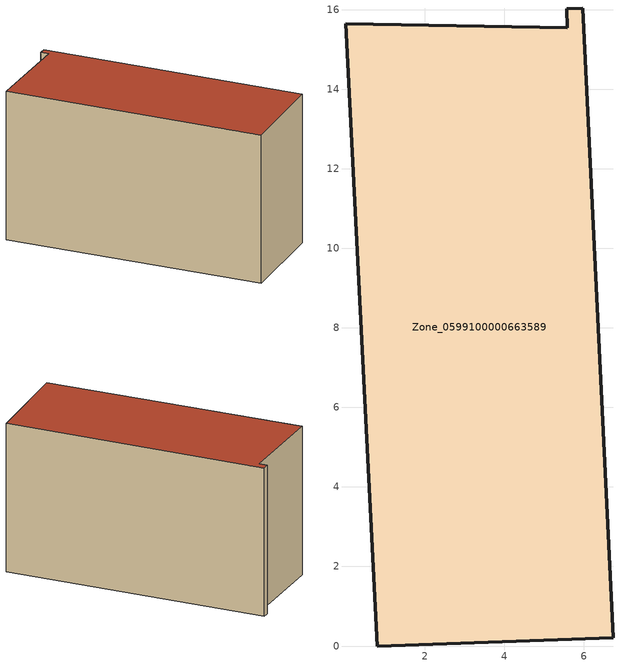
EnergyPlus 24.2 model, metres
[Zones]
Zone_0599100000663589
 floor ground (C_G): 0.01,15.65 5.58,15.55 5.57,16.03 5.98,16.05 6.74,0.21 0.8,0 z0
 wall outside (C_F): 6.74,0.21 5.98,16.05 5.57,16.03 5.58,15.55 0.01,15.65 0.8,0 6.74,0.21 z0:9.33
 roof outside (C_R): 5.58,15.55 0.01,15.65 0.8,0 6.74,0.21 5.98,16.05 5.57,16.03 z9.33
[BUILDING]
Pand.0599100000663589: North Axis=0; Terrain=City; Loads Convergence Tolerance Value=0.04; Temperature Convergence Tolerance Value=0.4; Solar Distribution=FullExterior; Maximum Number of Warmup Days=25; Minimum Number of Warmup Days=1
[Site:Location]
Rotterdam.The.Hague.AP_ZH_NLD Design_Conditions: Latitude=51.96; Longitude=4.45; Time Zone=1; Elevation=-4.5
[SITE:GROUNDTEMPERATURE:BUILDINGSURFACE]
18, 18, 18, 18, 18, 18, 18, 18, 18, 18, 18, 18
[MATERIAL] Thermal Absorptance=0.9; Solar Absorptance=0.7; Visible Absorptance=0.7
Name | Roughness | Thickness | Conductivity | Density | Specific Heat
G.TI.1946 | MediumSmooth | 0.15 | 1 | 540 | 1210
F.TI.1946 | Rough | 0.3 | 0.857143 | 1920 | 840
R.TI.1946 | MediumRough | 0.2 | 0.1 | 1500 | 1000
[CONSTRUCTION]
C_G: G.TI.1946
C_F: F.TI.1946
C_R: R.TI.1946
[ZONE]
Zone_0599100000663589: Type=1; Multiplier=1; Ceiling Height=Autocalculate; Volume=Autocalculate; Floor Area=autocalculate; Part of Total Floor Area=Yes
[ZONEINFILTRATION:DESIGNFLOWRATE]
Infil_Zone_0599100000663589: Zone or ZoneList or Space or SpaceList=Zone_0599100000663589; Schedule=AlwaysOn; Design Flow Rate Calculation Method=Flow/Area; Flow Rate per Floor Area=0.003; Constant Term Coefficient=1; Temperature Term Coefficient=0; Velocity Term Coefficient=0; Velocity Squared Term Coefficient=0
[HVACTEMPLATE:ZONE:IDEALLOADSAIRSYSTEM]
Zone_0599100000663589: Maximum Heating Supply Air Temperature=50; Minimum Cooling Supply Air Temperature=13; Maximum Heating Supply Air Humidity Ratio=0.0156; Minimum Cooling Supply Air Humidity Ratio=0.0077; Heating Limit=NoLimit; Cooling Limit=NoLimit; Dehumidification Control Type=ConstantSensibleHeatRatio; Cooling Sensible Heat Ratio=0.7; Dehumidification Setpoint=60; Humidification Control Type=None; Humidification Setpoint=30; Outdoor Air Method=None; Outdoor Air Flow Rate per Person=0.00944; Outdoor Air Flow Rate per Zone Floor Area=0; Outdoor Air Flow Rate per Zone=0; Demand Controlled Ventilation Type=None; Outdoor Air Economizer Type=NoEconomizer; Heat Recovery Type=None; Sensible Heat Recovery Effectiveness=0.7; Latent Heat Recovery Effectiveness=0.65
[ZONECONTROL:THERMOSTAT]
ThermostatControl_Zone_0599100000663589: Zone or ZoneList=Zone_0599100000663589; Control Type Schedule=DualSetpointControlType; Control 1=Thermostat_Zone_0599100000663589; Temperature Difference Between Cutout And Setpoint=0
[THERMOSTATSETPOINT:DUALSETPOINT]
Thermostat_Zone_0599100000663589: Heating Setpoint Temperature Schedule=HeatingSetpoint_Zone_0599100000663589; Cooling Setpoint Temperature Schedule=CoolingSetpoint_Zone_0599100000663589
[SCHEDULE:COMPACT]
HeatingSetpoint_Zone_0599100000663589: Through: 12/31, For: AllDays, Until: 24:00, 21
CoolingSetpoint_Zone_0599100000663589: Through: 12/31, For: AllDays, Until: 24:00, 24
DualSetpointControlType: Through: 12/31, For: AllDays, Until: 24:00, 4
AlwaysOn: Through: 12/31, For: AllDays, Until: 24:00, 1
